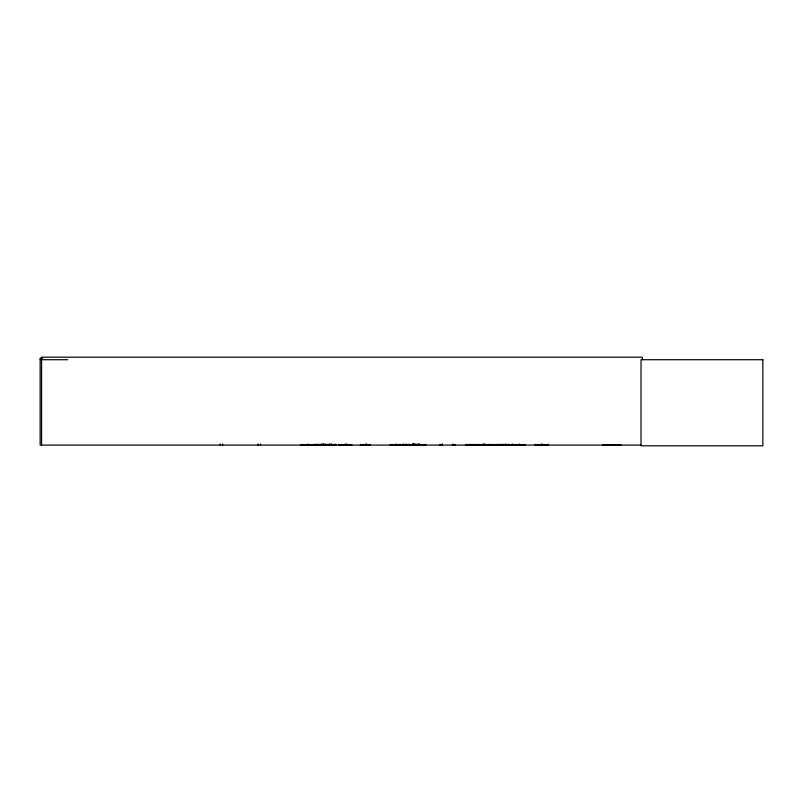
<?xml version="1.0" encoding="UTF-8"?>
<svg xmlns="http://www.w3.org/2000/svg" width="803" height="803" viewBox="0 0 803 803"><rect width="100%" height="100%" fill="white"/><g stroke="black" fill="none" stroke-linecap="round" stroke-linejoin="round"><path stroke-width="1.2" d="M406.188 445.053L406.198 444.37M419.106 445.053L419.106 444.37M548.399 444.37L548.409 445.083L535.31 445.053L535.491 444.37M489.72 444.972L489.73 444.37M301.075 444.972L335.945 444.992M407.663 444.972L407.703 444.37M419.547 444.972L419.266 444.189M476.852 444.992L476.872 444.37M317.255 444.972L317.275 444.43L317.336 445.083M390.047 445.083L425.851 445.013M408.898 444.972L408.807 444.37L408.737 444.992M409.369 444.972L409.45 444.37M360.316 445.083L369.771 444.992M439.371 445.083L441.881 444.43M344.989 445.053L345.029 444.189M345.621 444.902L345.481 444.189M506.563 444.992L506.623 444.43L506.693 445.083M360.698 444.992L360.758 444.43M321.772 444.992L321.742 444.189M322.224 444.992L322.314 444.43M42.659 358.098L40.15 358.098L40.15 445.083L641.175 445.083M40.15 359.714L67.693 359.714M316.784 444.521L332.864 444.521M466.001 444.521L502.899 444.521M316.753 444.752L332.894 444.752M465.971 444.732L502.929 444.752M455.452 445.053L453.033 444.992M465.991 445.033L525.463 445.053M415.552 445.013L415.542 444.189M454.92 444.992L454.829 444.43M334.791 444.992L334.7 444.43M331.077 444.992L331.107 444.189M330.625 444.992L330.545 444.43L330.455 445.083M321.571 444.992L321.601 444.189M515.948 444.992L515.887 444.43M409.58 444.992L409.52 444.43M335.634 444.992L335.574 444.43M325.717 444.992L325.657 444.43M413.013 444.992L413.003 444.009M412.802 444.972L412.862 444.189M331.488 444.972L331.458 444.37M478.016 444.972L478.006 444.37M490.934 445.013L490.874 444.37M642.43 359.714L642.43 357.194L41.565 357.194L41.565 445.083M621.181 445.083L602.501 445.083M548.308 444.37L548.228 445.083M542.155 445.083L542.155 444.189L542.005 445.083M541.714 444.189L541.644 445.083L541.553 444.189M535.41 444.37L535.31 445.083M524.951 444.37L524.951 445.083M519.531 444.189L519.531 445.083M519.21 444.189L519.21 445.083M515.817 444.37L515.817 445.083M512.424 444.189L512.424 445.083M512.113 444.189L512.033 445.083M508.921 444.37L508.921 445.083M508.61 444.37L508.61 445.083M507.988 444.37L507.988 445.083M507.526 444.37L507.526 445.083M505.8 444.189L505.8 445.083M505.348 444.189L505.348 445.083M503.642 444.37L503.642 445.083M502.507 444.37L502.507 445.083M502.106 444.37L502.106 445.083M499.115 444.37L499.115 445.083M484.54 444.189L484.54 445.083M484.089 444.189L484.089 445.083M483.647 444.189L483.647 445.083M483.205 444.189L483.205 445.083M454.739 444.37L454.739 445.083M452.852 444.37L452.852 445.083M452.35 444.189L452.41 445.083M442.473 444.189L442.473 445.083M442.413 444.189L442.413 445.083M441.961 444.37L441.961 445.083M440.084 444.37L440.084 445.083M425.59 444.37L425.59 445.083M424.636 444.37L424.636 445.083M420.792 444.37L420.792 445.083M419.598 444.37L419.598 445.083M418.855 444.189L418.855 445.083L418.795 444.37M418.584 444.37L418.584 445.083M418.343 444.189L418.343 445.083M417.931 444.189L417.931 445.083M416.877 444.009L416.877 445.083M415.121 444.189L415.121 445.083M414.368 444.009L414.418 445.083M414.007 444.189L414.007 445.083M413.605 444.37L413.605 445.083M413.374 444.189L413.394 445.083M413.164 444.189L413.164 445.083M412.752 444.37L412.752 445.083M412.421 444.189L412.431 445.083M409.721 444.37L409.721 445.083M406.057 444.189L406.057 445.083M405.746 444.189L405.746 445.083M403.397 444.189L403.397 445.083M403.076 444.189L403.076 445.083M400.326 444.37L400.326 445.083M400.255 444.43L400.195 445.083M399.683 444.37L399.683 445.083M396.291 444.189L396.291 445.083M395.979 444.189L395.979 445.083M390.559 444.37L390.559 445.083M369.902 444.37L369.902 445.083M366.539 444.189L366.539 445.083M366.228 444.189L366.228 445.083M366.007 444.009L366.007 445.083M360.828 444.37L360.828 445.083M351.704 444.37L351.704 445.083L338.786 445.053L338.786 444.37M347.097 444.189L347.097 445.083M346.595 444.009L346.595 445.083M345.712 444.37L345.621 445.083M335.524 444.37L335.524 445.083M334.62 444.37L334.62 445.083M334.429 444.37L334.429 445.083M331.749 444.37L331.749 445.083M331.258 444.189L331.258 445.083M330.334 444.37L330.334 445.083M329.812 444.189L329.812 445.083M329.471 444.189L329.471 445.083M328.387 444.37L328.387 445.083M327.604 444.37L327.604 445.083M327.253 444.37L327.253 445.083M325.596 444.37L325.596 445.083M325.064 444.189L325.064 445.083M324.633 444.189L324.633 445.083M323.659 444.189L323.659 445.083M323.388 444.189L323.398 445.083M323.037 444.189L323.037 445.083M322.394 444.37L322.394 445.083M321.039 444.37L321.039 445.083M319.002 444.37L319.002 445.083M318.229 444.37L318.229 445.083M317.767 444.37L317.767 445.083M315.398 444.189L315.398 445.083M315.147 444.189L315.147 445.083M313.561 444.37L313.561 445.083M310.42 444.37L310.42 445.083M307.93 444.189L307.93 445.083M307.499 444.189L307.499 445.083M301.105 444.37L301.105 445.083M260.493 444.009L260.493 445.083M257.984 444.009L257.984 445.083M222.662 444.009L222.662 445.083M220.152 444.009L220.152 445.083M762.85 359.714L641.015 359.714L641.015 445.806L762.85 445.806L762.85 359.714M414.85 445.083L414.85 444.37L414.77 445.083"/></g></svg>
